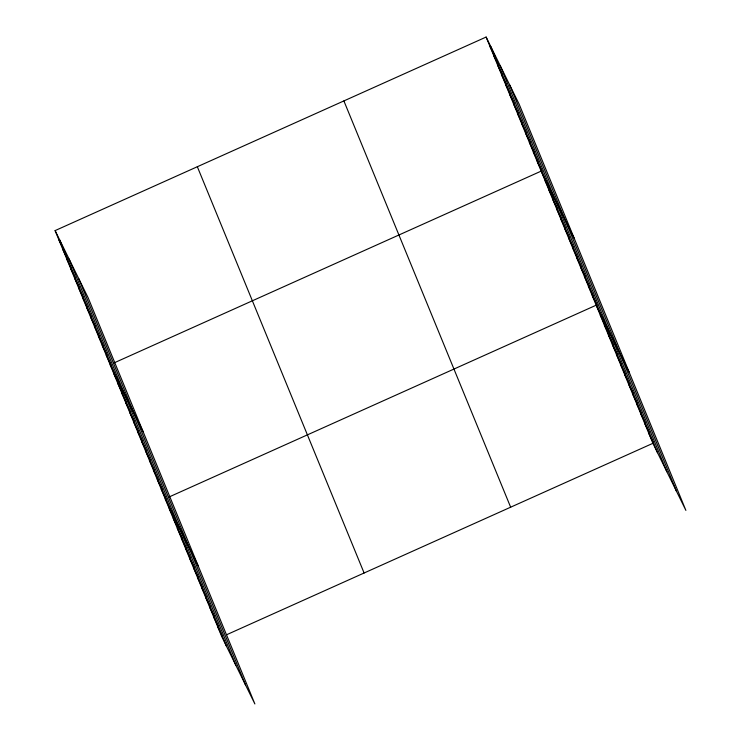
<?xml version="1.0" encoding="UTF-8"?>
<svg xmlns="http://www.w3.org/2000/svg" width="741" height="741" viewBox="0 0 741 741"><rect width="100%" height="100%" fill="white"/><g stroke="black" fill="none" stroke-linecap="round" stroke-linejoin="round"><path stroke-width="1.11" d="M55.103 230.599L88.105 297.678L254.876 703.95L221.865 636.871L55.103 230.599L486.124 37.05L519.135 104.129L685.897 510.401L652.895 443.322L486.124 37.05M114.114 362.877L541.162 171.125L574.164 238.204M169.143 496.952L596.19 305.19L629.202 372.269M226.839 634.639L652.895 443.322M490.06 46.627L494.673 56.001M493.988 56.205L498.6 65.579M497.924 65.782L502.528 75.147M501.852 75.36L506.464 84.724M505.779 84.928L510.392 94.302M509.715 94.505L514.328 103.879M513.643 104.083L518.255 113.456M517.579 113.66L522.183 123.034M521.507 123.238L526.119 132.611M525.434 132.815L530.047 142.189M529.37 142.392L533.983 151.766M533.298 151.97L537.91 161.334M537.225 161.547L541.838 170.912M545.089 180.693L549.702 190.066M549.025 190.27L553.638 199.644M552.953 199.848L557.565 209.221M556.88 209.425L561.493 218.799M560.817 219.003L565.429 228.376M564.744 228.58L569.357 237.954M568.68 238.157L573.284 247.531M572.608 247.735L577.22 257.099M576.535 257.312L581.148 266.677M580.472 266.88L585.084 276.254M584.399 276.458L589.012 285.831M588.335 286.035L592.939 295.409M592.263 295.613L596.875 304.986M600.247 315.055L604.851 324.428M604.295 324.929L608.907 334.293M608.342 334.793L612.955 344.157M612.39 344.658L617.003 354.031M616.447 354.522L621.051 363.896M620.495 364.387L625.108 373.76M624.543 374.261L629.155 383.625M628.59 384.125L633.203 393.499M632.647 393.99L637.251 403.363M636.695 403.854L641.308 413.228M640.743 413.728L645.355 423.092M644.79 423.593L649.403 432.966M648.847 433.457L653.451 442.831M59.03 240.177L63.643 249.541M62.957 249.745L67.57 259.118M66.894 259.322L71.507 268.696M70.821 268.9L75.434 278.273M74.758 278.477L79.361 287.851M78.685 288.054L83.298 297.428M82.612 297.632L87.225 307.006M86.549 307.209L91.162 316.583M90.476 316.787L95.089 326.151M94.413 326.364L99.016 335.729M98.34 335.942L102.953 345.306M102.267 345.51L106.88 354.883M106.204 355.087L110.817 364.461M110.131 364.665L143.143 431.744M114.058 374.242L118.671 383.616M117.995 383.819L122.608 393.193M121.922 393.397L126.535 402.771M125.859 402.974L130.462 412.348M129.786 412.552L134.399 421.916M133.713 422.129L138.326 431.494M137.65 431.697L142.263 441.071M141.577 441.275L146.19 450.648M145.514 450.852L150.117 460.226M149.441 460.43L154.054 469.803M153.368 470.007L157.981 479.381M157.305 479.584L161.918 488.958M161.232 489.162L165.845 498.536M165.169 498.739L198.171 565.818M169.217 508.604L173.829 517.978M173.264 518.468L177.877 527.842M177.312 528.333L181.925 537.707M181.369 538.207L185.972 547.571M185.417 548.071L190.029 557.445M189.464 557.936L194.077 567.31M193.512 567.801L198.125 577.174M197.569 577.674L202.173 587.039M201.617 587.539L206.23 596.913M205.665 597.403L210.277 606.777M209.712 607.268L214.325 616.642M213.769 617.133L218.373 626.506M217.817 627.006L222.43 636.371M509.762 85.085L676.533 491.357M500.11 65.467L666.872 471.739M490.737 46.424L657.508 452.695M343.889 100.924L510.651 507.196M197.338 166.725L364.1 572.997M78.741 278.635L245.503 684.906M69.08 259.007L235.851 665.288M59.706 239.964L226.477 646.245"/></g></svg>
